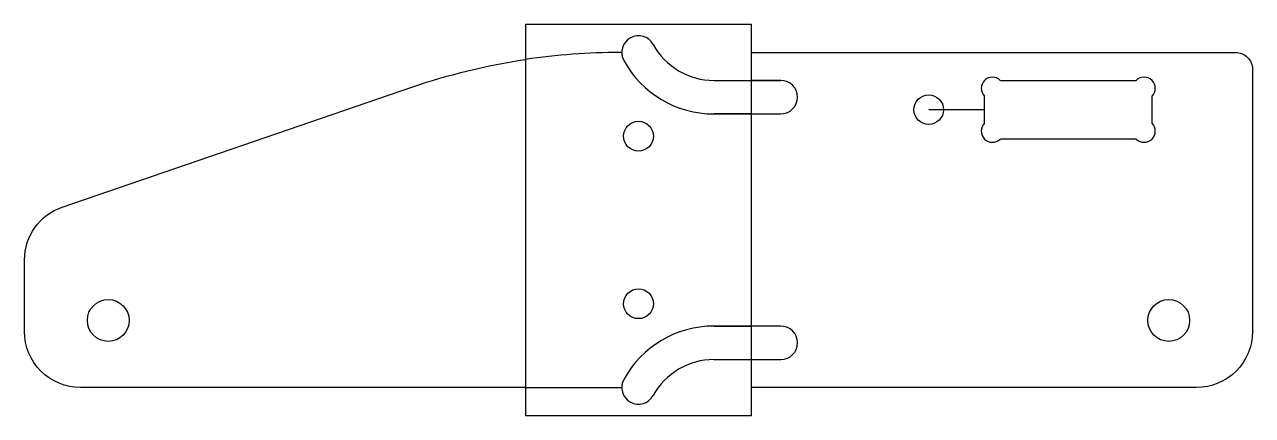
# Model space of a CAD drawing. Header units: millimetres. Extents: x -1110 to -890, y 80 to 150.
import ezdxf

# ---------------------------------------------------------------- set-up
doc = ezdxf.new("R2010")
doc.units = ezdxf.units.MM
doc.layers.get('0').update_dxf_attribs({"linetype": 'CONTINUOUS'})

msp = doc.modelspace()

# ---------------------------------------------------------------- linework, layer by layer
for p, q in [((-1020.2, 150.29), (-1020.2, 80.29)), ((-979.7, 150.29), (-1020.2, 150.29)), ((-979.7, 80.29), (-979.7, 150.29)), ((-1002.95, 145.29), (-1003.28, 145.29)), ((-1020.2, 144.03), (-1020.2, 85.29)), ((-986.45, 140.29), (-979.7, 140.29)), ((-979.7, 140.29), (-974.45, 140.29)), ((-935.12, 140.29), (-910.78, 140.29)), ((-937.95, 132.61), (-937.95, 137.46)), ((-907.95, 137.46), (-907.95, 132.61)), ((-979.7, 134.29), (-986.45, 134.29)), ((-986.45, 134.29), (-974.45, 134.29)), ((-979.7, 96.29), (-979.7, 134.29)), ((-937.95, 135.04), (-947.95, 135.04)), ((-910.78, 129.79), (-935.12, 129.79)), ((-986.45, 96.29), (-979.7, 96.29)), ((-974.45, 96.29), (-986.45, 96.29)), ((-986.45, 90.29), (-974.45, 90.29)), ((-1020.2, 85.29), (-1002.95, 85.29)), ((-1020.2, 80.29), (-979.7, 80.29))]:
    msp.add_line(p, q)
for points in [[(-892.95, 145.29, -0.414214), (-889.95, 142.29), (-889.95, 115.29), (-889.95, 95.29, -0.414214), (-899.95, 85.29), (-977.45, 85.29), (-979.7, 85.29), (-979.7, 90.29), (-974.45, 90.29, 1), (-974.45, 96.29), (-979.7, 96.29), (-979.7, 134.29), (-974.45, 134.29, 1), (-974.45, 140.29), (-979.7, 140.29), (-979.7, 145.29), (-977.45, 145.29)], [(-1040.58, 139.07, -0.045697), (-1020.2, 144.03), (-1020.2, 85.29), (-1022.45, 85.29), (-1099.95, 85.29, -0.414214), (-1109.95, 95.29), (-1109.95, 108.14, -0.320465), (-1103.19, 117.6)]]:
    msp.add_lwpolyline(points, format="xyb", close=True)
for centre, radius in [((-947.95, 135.04), 2.65), ((-999.95, 130.29), 2.67), ((-999.95, 100.29), 2.67), ((-1094.95, 97.29), 3.75), ((-904.95, 97.29), 3.75)]:
    msp.add_circle(centre, radius)
for centre, radius, start, end in [((-999.95, 145.29), 3, 28.714, 208.714), ((-1003.28, 30.29), 115, 90, 98.459), ((-999.95, 145.29), 3, 180, 208.714), ((-986.45, 152.68), 12.4, 208.714, 269.9847), ((-986.45, 152.68), 18.4, 208.714, 269.9847), ((-986.45, 152.68), 18.4, 208.714, 269.9847), ((-936.54, 138.87), 2, 45, 225), ((-909.36, 138.87), 2, -45, 135), ((-974.45, 137.29), 3, -90, 90), ((-986.45, 137.29), 3, 269.9847, 270), ((-936.54, 131.2), 2, 135, 315), ((-909.36, 131.2), 2, -135, 45), ((-986.45, 77.89), 18.4, 90.0153, 151.286), ((-986.45, 77.89), 18.4, 90.0153, 151.286), ((-986.45, 93.29), 3, 90, 90.0153), ((-974.45, 93.29), 3, -90, 90), ((-986.45, 77.89), 12.4, 90.0153, 151.286), ((-999.95, 85.29), 3, 151.286, 180), ((-999.95, 85.29), 3, 151.286, 331.286)]:
    msp.add_arc(centre, radius, start, end)

doc.saveas('drawing.dxf')
